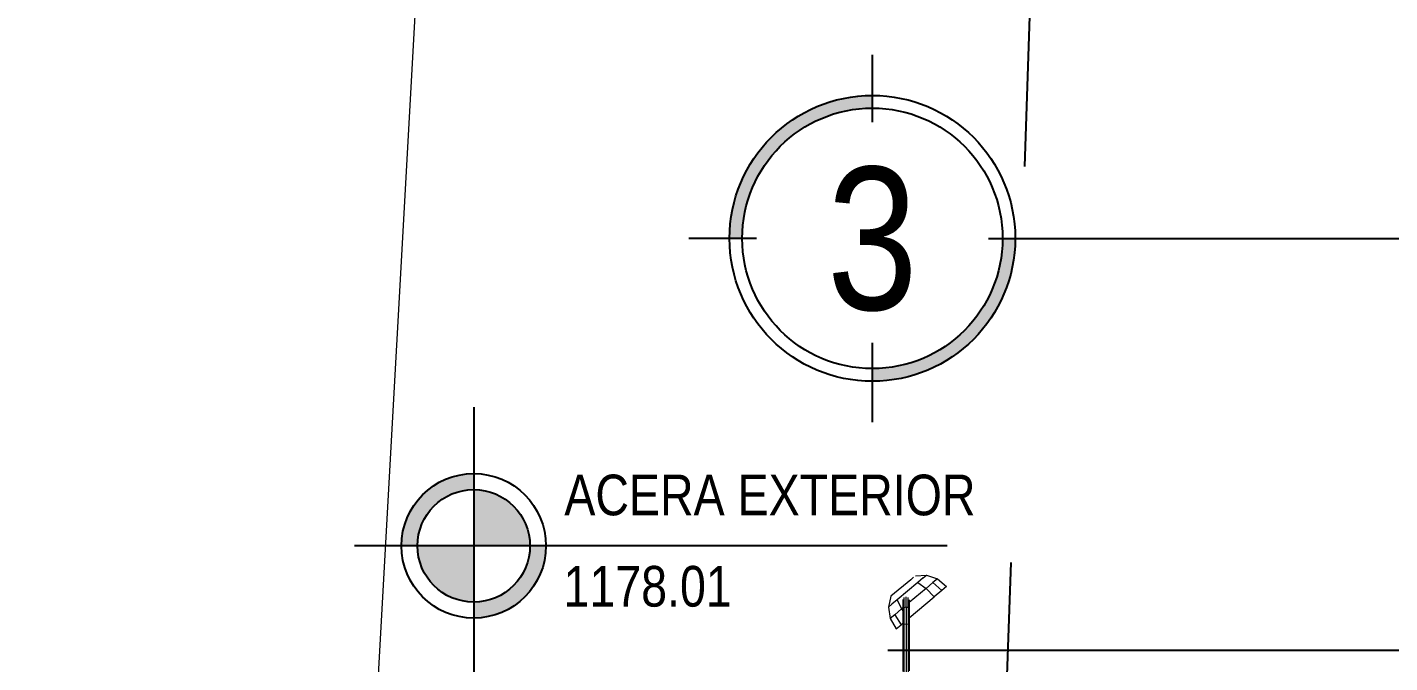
# Model space of a CAD drawing. Extents: x -28 to 131, y -33 to 63.
# Drawn here: x -8.627 to -4.328, y 28.937 to 30.941 of the extents above; entities that cross this region are included whole.
import ezdxf
from ezdxf.enums import TextEntityAlignment as Align

# ---------------------------------------------------------------- set-up
doc = ezdxf.new("R2010")
doc.units = 0
doc.header["$LTSCALE"] = 10
for name, pattern in [('CENTER', [2, 1.25, -0.25, 0.25, -0.25]), ('DASHDOT', [1, 0.5, -0.25, 0, -0.25]), ('HIDDEN', [0.375, 0.25, -0.125])]:
    doc.linetypes.add(name, pattern=pattern)
for name, color, linetype in [('arq-aceras', 252, 'Continuous'), ('arq-carros', 8, 'Continuous'), ('arq-ejes-circulo', 1, 'Continuous'), ('arq-ejes-principales', 1, 'DASHDOT'), ('arq-hatch', 252, 'Continuous'), ('arq-niveles', 1, 'Continuous'), ('arq-pared baja', 240, 'Continuous'), ('arq-text-ejes', 2, 'Continuous')]:
    doc.layers.add(name, color=color, linetype=linetype)
doc.styles.add('dape 2', font='ARIALN.TTF')
doc.dimstyles.new('dape', dxfattribs={"dimscale": 0.05, "dimtxt": 2, "dimasz": 2, "dimexe": 1, "dimexo": 1, "dimgap": 1, "dimtad": 1, "dimzin": 1, "dimtxsty": 'dape 2', "dimcen": 30, "dimclrd": 1, "dimclre": 1, "dimclrt": 256, "dimazin": 0, "dimtfac": 1, "dimtmove": 0, "dimatfit": 3, "dimfxl": 1, "dimarcsym": 0})

# ---------------------------------------------------------------- blocks, each defined once
blk = doc.blocks.new('Camion')
at = {"lineweight": 0}
for p, q in [((1.6297, -8.5552), (1.6166, -8.5708)), ((1.6537, -8.5839), (1.6297, -8.5552)), ((1.5305, -8.6734), (1.597, -8.5942)), ((1.6166, -8.5708), (1.597, -8.5942)), ((1.6234, -8.6199), (1.597, -8.5942)), ((1.6416, -8.5983), (1.6166, -8.5708)), ((1.6537, -8.5839), (1.6416, -8.5983)), ((1.6655, -8.6185), (1.6537, -8.5839)), ((1.6234, -8.6199), (1.5786, -8.6734)), ((1.6416, -8.5983), (1.6234, -8.6199)), ((1.6424, -8.6461), (1.6234, -8.6199)), ((1.6562, -8.6295), (1.6424, -8.6461)), ((1.6562, -8.6295), (1.6655, -8.6185)), ((1.6634, -8.6535), (1.6655, -8.6185)), ((1.5105, -8.6833), (1.0889, -8.6833)), ((1.5094, -8.6763), (1.1588, -8.6763)), ((1.5305, -8.6734), (1.363, -8.6734)), ((1.5094, -8.6763), (1.5105, -8.6833)), ((1.5624, -8.6763), (1.5094, -8.6763)), ((1.5105, -8.6833), (1.5094, -8.6904)), ((1.5645, -8.6833), (1.5105, -8.6833)), ((1.5786, -8.6734), (1.5305, -8.6734)), ((1.5624, -8.6763), (1.5645, -8.6833)), ((1.5624, -8.6763), (1.5944, -8.6763)), ((1.5645, -8.6833), (1.5624, -8.6904)), ((1.5645, -8.6833), (1.5972, -8.6833)), ((1.5877, -8.6734), (1.5786, -8.6734)), ((1.6424, -8.6461), (1.5875, -8.7114)), ((1.6508, -8.6684), (1.5985, -8.7309)), ((1.6584, -8.6595), (1.6508, -8.6684)), ((1.6584, -8.6595), (1.6584, -8.6595)), ((1.5094, -8.6904), (1.1588, -8.6904)), ((1.5137, -8.6933), (1.3614, -8.6933)), ((1.4957, -8.7148), (1.5089, -8.6992)), ((1.5282, -8.7334), (1.4957, -8.7148)), ((1.5137, -8.6933), (1.5089, -8.6992)), ((1.5404, -8.719), (1.5089, -8.6992)), ((1.5624, -8.6904), (1.5094, -8.6904)), ((1.5529, -8.6933), (1.5137, -8.6933)), ((1.5404, -8.719), (1.5282, -8.7334)), ((1.5585, -8.6974), (1.5404, -8.719)), ((1.5585, -8.6974), (1.5529, -8.6933)), ((1.5619, -8.6933), (1.5529, -8.6933)), ((1.5619, -8.6933), (1.5585, -8.6974)), ((1.5875, -8.7114), (1.5585, -8.6974)), ((1.588, -8.6933), (1.5619, -8.6933)), ((1.5946, -8.6904), (1.5624, -8.6904)), ((1.5875, -8.7114), (1.5736, -8.728)), ((1.5643, -8.7391), (1.5282, -8.7334)), ((1.5736, -8.728), (1.5643, -8.7391)), ((1.5985, -8.7309), (1.5643, -8.7391))]:
    blk.add_line(p, q, dxfattribs=at)
blk = doc.blocks.new('*U99')
at = {"linetype": 'Continuous'}
h = blk.add_hatch(color=251, dxfattribs=at)
h.paths.add_polyline_path([(0.1643, 0.326), (0.1803, 0.326, -0.414214), (0, 0.1457), (0, 0.1617, 0.414214)])
h.paths.add_polyline_path([(-0.1643, 0.326), (-0.1803, 0.326, -0.414214), (0, 0.5063), (0, 0.4903, 0.414214)])
for p, q in [((0, 0.5577), (0, 0.4724)), ((0, 0.5432), (0, 0.4579)), ((-0.1464, 0.326), (-0.2317, 0.326)), ((0.1464, 0.326), (0.2317, 0.326)), ((0, 0.1796), (0, 0.0943))]:
    blk.add_line(p, q, dxfattribs=at)
at = {"linetype": 'CENTER', "ltscale": 0.7}
blk.add_line((0, 0.1457), (0, 0.1457), dxfattribs=at)
at = {"linetype": 'Continuous'}
for radius in [0.1803, 0.1643]:
    blk.add_circle((0, 0.326), radius, dxfattribs=at)

msp = doc.modelspace()

# ---------------------------------------------------------------- hatches: boundary and pattern name
at = {"layer": 'arq-niveles'}
h = msp.add_hatch(color=8, dxfattribs=at)
h.paths.add_polyline_path([(-7.3953, 29.3052, 0.414214), (-7.2179, 29.1277), (-7.2179, 29.3052)])
h.paths.add_polyline_path([(-7.2179, 29.4826), (-7.2179, 29.3052), (-7.0404, 29.3052, 0.414214)])
h.paths.add_polyline_path([(-7.4458, 29.3052), (-7.3953, 29.3052, -0.414214), (-7.2179, 29.4826), (-7.2179, 29.5331, 0.414214)])
h.paths.add_polyline_path([(-7.2179, 29.1277), (-7.2179, 29.0772, 0.414214), (-6.9899, 29.3052), (-7.0404, 29.3052, -0.414214)])

# ---------------------------------------------------------------- linework, layer by layer
at = {"layer": 'arq-aceras', "color": 250, "lineweight": 0, "flags": 128}
msp.add_lwpolyline([(-6.5726, 47.408), (-6.7213, 43.2975), (-7.6225, 27.0348), (-8.6267, -5.258), (-6.7295, -7.4387), (25.9393, -5.7721), (34.2322, -5.1841), (38.1082, -5.1802), (44.1971, -4.7943), (63.1315, -3.8921)], dxfattribs=at)
at = {"layer": 'arq-ejes-principales'}
msp.add_line((-5.3809, 30.275), (60.1016, 30.275), dxfattribs=at)
at = {"layer": 'arq-hatch', "linetype": 'HIDDEN'}
msp.add_lwpolyline([(-0.675, 25.4), (-0.675, 33), (-5.3947, 33), (-5.6557, 25.4)], close=True, dxfattribs=at)
at = {"layer": 'arq-niveles'}
for p, q in [((-7.2179, 29.7424), (-7.2179, 28.868)), ((-5.7242, 29.3052), (-7.5943, 29.3052))]:
    msp.add_line(p, q, dxfattribs=at)
for radius in [0.2279, 0.1775]:
    msp.add_circle((-7.2179, 29.3052), radius, dxfattribs=at)

# ---------------------------------------------------------------- block references
at = {"layer": 'arq-carros', "xscale": -1, "rotation": 270}
msp.add_blockref('Camion', (2.8295, 27.5477), dxfattribs=at)
at = {"layer": 'arq-ejes-circulo', "xscale": 2.5, "yscale": 2.5, "zscale": 2.5, "rotation": 180}
msp.add_blockref('*U99', (-5.9601, 31.09), dxfattribs=at)

# ---------------------------------------------------------------- texts
at = {"layer": 'arq-niveles', "color": 2, "style": 'dape 2'}
msp.add_text('1178.01', height=0.12821, dxfattribs=at).set_placement((-6.9346, 29.1136))
at = {"layer": 'arq-niveles', "color": 2, "insert": (-6.932, 29.5298), "char_height": 0.128214, "width": 1.711504, "attachment_point": 1, "style": 'dape 2'}
msp.add_mtext('ACERA EXTERIOR', dxfattribs=at)
at = {"layer": 'arq-text-ejes', "style": 'dape 2'}
msp.add_text('3', height=0.45, dxfattribs=at).set_placement((-5.9601, 30.275), align=Align.MIDDLE)

# ---------------------------------------------------------------- leaders
at = {"layer": 'arq-pared baja'}
msp.add_leader([(-0.675, 28.975), (-5.9116, 28.975)], dimstyle='dape', override={"dimgap": 1, "dimtad": 0}, dxfattribs=at)

doc.saveas('drawing.dxf')
